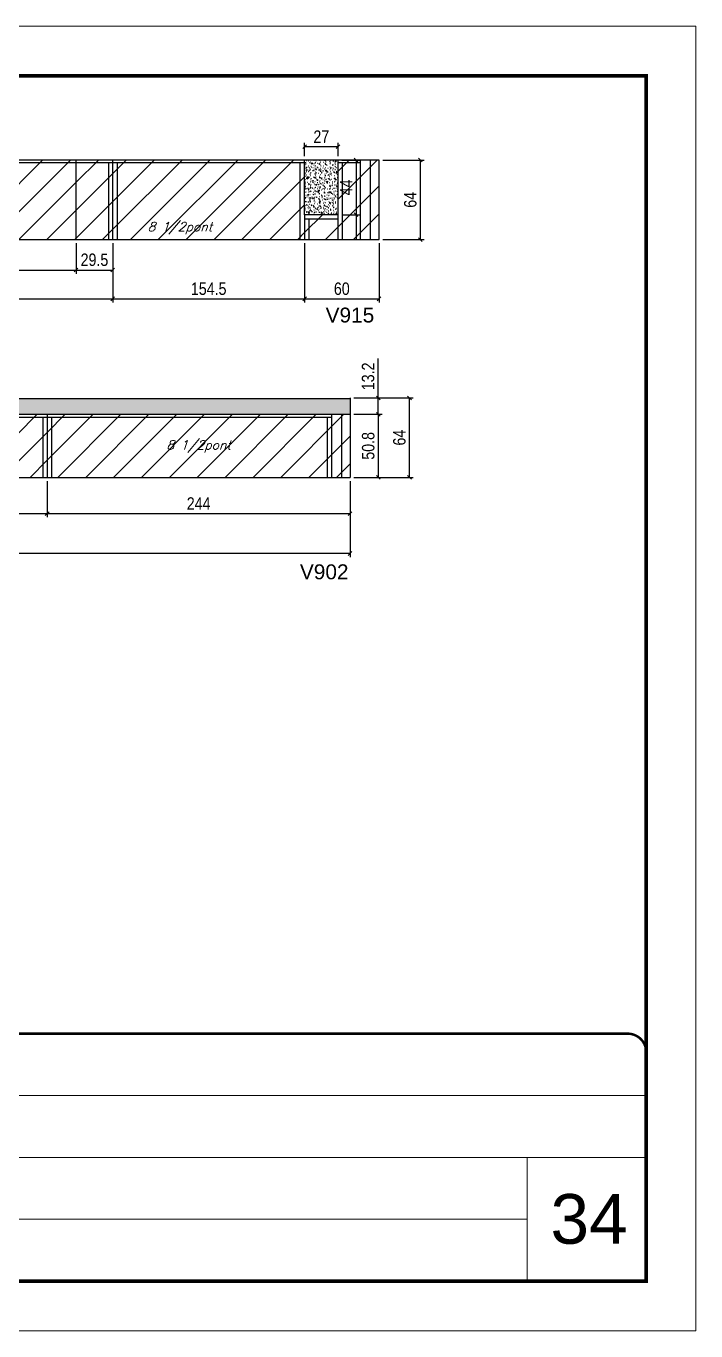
# Model space of a CAD drawing. Extents: x -20960 to -5926, y -2106 to 21915.
# Drawn here: x -9676 to -9137, y 11677 to 12727 of the extents above; entities that cross this region are included whole.
import ezdxf

# ---------------------------------------------------------------- set-up
doc = ezdxf.new("R2010")
doc.units = 0
doc.linetypes.add('CONTINUO', pattern=[0])
doc.linetypes.add('DASHED', pattern=[0.75, 0.5, -0.25])
for name, color, linetype in [('5', 5, 'Continuous'), ('COTA', 241, 'Continuous'), ('Painéis', 200, 'Continuous'), ('Reaproveitamento', 251, 'Continuous'), ('SARR_2.2x7', 40, 'Continuous'), ('SARR_3.5x7', 81, 'Continuous'), ('texto', 7, 'Continuous')]:
    doc.layers.add(name, color=color, linetype=linetype)
for name, color, linetype, lineweight in [('CARIMBO', 255, 'Continuous', 9), ('Folhas', 255, 'Continuous', 9), ('SARRAFO DE PRESSAO', 251, 'DASHED', 9)]:
    doc.layers.add(name, color=color, linetype=linetype, lineweight=lineweight)
doc.styles.add('ARIAL', font='arial.ttf')
doc.styles.add('COTA TECNICA', font='techl___.ttf', dxfattribs={"height": 10})
doc.styles.add('Romans', font='romans.shx')
doc.styles.get("Standard").update_dxf_attribs({"font": 'arial.ttf'})
doc.dimstyles.new('PAINEL', dxfattribs={"dimtxt": 10, "dimasz": 3, "dimexe": 3, "dimexo": 3, "dimgap": 3, "dimtad": 1, "dimdec": 1, "dimzin": 12, "dimdsep": 46, "dimtxsty": 'COTA TECNICA', "dimblk1": 'OBLIQUE', "dimblk2": 'OBLIQUE', "dimsah": 1, "dimcen": 0.9, "dimclrd": 4, "dimclre": 4, "dimclrt": 240, "dimadec": 1, "dimazin": 3, "dimtfac": 1, "dimtdec": 1, "dimtmove": 0, "dimatfit": 3, "dimfxl": 1, "dimtolj": 1, "dimtzin": 12, "dimarcsym": 0})
pattern_1 = [(45, (-149377.054, -10102.916), (-11.2253202, 11.2253202), [])]
pattern_2 = [(45, (-149354.583, -10171.927), (-11.2253202, 11.2253202), [])]

# ---------------------------------------------------------------- blocks, each defined once
blk = doc.blocks.new('9999999999')
at = {"color": 30, "linetype": 'CONTINUO'}
for p, q in [((98564.6, 34379.6), (99584, 34379.6)), ((98564.6, 34329.8), (99488, 34329.8)), ((99584, 34329.8), (99488, 34329.8)), ((99488, 34329.8), (99488, 34230.2)), ((98564.6, 34280), (99488, 34280))]:
    blk.add_line(p, q, dxfattribs=at)
at = {"color": 30, "linetype": 'CONTINUO', "const_width": 2}
blk.add_lwpolyline([(99584, 34230.2), (99584, 34414.4, 0.414214), (99569, 34429.4), (98229, 34429.4, 0.414214), (98214, 34414.4), (98214, 34245.2, 0.414214), (98229, 34230.2), (99584, 34230.2)], format="xyb", dxfattribs=at)
at = {"layer": 'Folhas'}
blk.add_lwpolyline([(98139, 34190.2), (99624, 34190.2), (99624, 35240.2), (98139, 35240.2)], close=True, dxfattribs=at)
at = {"layer": 'Folhas', "color": 30, "const_width": 3}
blk.add_lwpolyline([(98214, 34230.2), (99584, 34230.2), (99584, 35200.2), (98214, 35200.2)], close=True, dxfattribs=at)
blk = doc.blocks.new('_Oblique')
at = {"color": 0, "linetype": 'ByBlock', "lineweight": -2}
blk.add_line((-0.5, -0.5), (0.5, 0.5), dxfattribs=at)
blk = doc.blocks.new('*D1267')
at = {"layer": 'COTA', "color": 4, "linetype": 'ByBlock', "lineweight": -2, "transparency": 16777216}
for p, q in [((-9412.5, 12414.4), (-9389.8, 12414.4)), ((-9392.8, 12414.4), (-9392.8, 12363.6)), ((-9412.5, 12363.6), (-9389.8, 12363.6))]:
    blk.add_line(p, q, dxfattribs=at)
at = {"layer": 'Defpoints', "color": 0, "linetype": 'ByBlock', "transparency": 16777216}
for p in [(-9415.5, 12414.4), (-9415.5, 12363.6), (-9392.8, 12363.6)]:
    blk.add_point(p, dxfattribs=at)
at = {"layer": 'COTA', "color": 4, "linetype": 'ByBlock', "lineweight": -2, "transparency": 16777216, "xscale": 3, "yscale": 3, "zscale": 3}
for p, rotation in [((-9392.8, 12414.4), 90), ((-9392.8, 12363.6), 270)]:
    blk.add_blockref('_Oblique', p, dxfattribs=dict(at, rotation=rotation))
at = {"layer": 'COTA', "color": 240, "linetype": 'ByBlock', "transparency": 16777216, "insert": (-9400.9, 12389), "char_height": 10, "attachment_point": 5, "rotation": 90, "style": 'COTA TECNICA'}
blk.add_mtext('\\A1;50.8', dxfattribs=at)
blk = doc.blocks.new('*D1268')
at = {"layer": 'COTA', "color": 4, "linetype": 'ByBlock', "lineweight": -2, "transparency": 16777216}
for p, q in [((-9392.8, 12427.6), (-9392.8, 12459.3)), ((-9412.5, 12427.6), (-9389.8, 12427.6)), ((-9392.8, 12414.4), (-9392.8, 12427.6)), ((-9412.5, 12414.4), (-9389.8, 12414.4))]:
    blk.add_line(p, q, dxfattribs=at)
at = {"layer": 'Defpoints', "color": 0, "linetype": 'ByBlock', "transparency": 16777216}
for p in [(-9415.5, 12427.6), (-9415.5, 12414.4), (-9392.8, 12414.4)]:
    blk.add_point(p, dxfattribs=at)
at = {"layer": 'COTA', "color": 4, "linetype": 'ByBlock', "lineweight": -2, "transparency": 16777216, "xscale": 3, "yscale": 3, "zscale": 3}
for p, rotation in [((-9392.8, 12427.6), 90), ((-9392.8, 12414.4), 270)]:
    blk.add_blockref('_Oblique', p, dxfattribs=dict(at, rotation=rotation))
at = {"layer": 'COTA', "color": 240, "linetype": 'ByBlock', "transparency": 16777216, "insert": (-9401, 12444.9), "char_height": 10, "attachment_point": 5, "rotation": 90, "style": 'COTA TECNICA'}
blk.add_mtext('\\A1;13.2', dxfattribs=at)
blk = doc.blocks.new('*D1269')
at = {"layer": 'COTA', "color": 4, "linetype": 'ByBlock', "lineweight": -2, "transparency": 16777216}
for p, q in [((-9903.5, 12360.6), (-9903.5, 12331.5)), ((-9659.5, 12360.6), (-9659.5, 12331.5)), ((-9903.5, 12334.5), (-9659.5, 12334.5))]:
    blk.add_line(p, q, dxfattribs=at)
at = {"layer": 'Defpoints', "color": 0, "linetype": 'ByBlock', "transparency": 16777216}
for p in [(-9903.5, 12363.6), (-9659.5, 12363.6), (-9659.5, 12334.5)]:
    blk.add_point(p, dxfattribs=at)
at = {"layer": 'COTA', "color": 4, "linetype": 'ByBlock', "lineweight": -2, "transparency": 16777216, "xscale": 3, "yscale": 3, "zscale": 3, "rotation": 180}
blk.add_blockref('_Oblique', (-9903.5, 12334.5), dxfattribs=at)
at = {"layer": 'COTA', "color": 4, "linetype": 'ByBlock', "lineweight": -2, "transparency": 16777216, "xscale": 3, "yscale": 3, "zscale": 3}
blk.add_blockref('_Oblique', (-9659.5, 12334.5), dxfattribs=at)
at = {"layer": 'COTA', "color": 240, "linetype": 'ByBlock', "transparency": 16777216, "insert": (-9781.5, 12342.6), "char_height": 10, "attachment_point": 5, "style": 'COTA TECNICA'}
blk.add_mtext('\\A1;244', dxfattribs=at)
blk = doc.blocks.new('*D1270')
at = {"layer": 'COTA', "color": 4, "linetype": 'ByBlock', "lineweight": -2, "transparency": 16777216}
for p, q in [((-9659.5, 12360.6), (-9659.5, 12331.5)), ((-9415.5, 12360.6), (-9415.5, 12331.5)), ((-9659.5, 12334.5), (-9415.5, 12334.5))]:
    blk.add_line(p, q, dxfattribs=at)
at = {"layer": 'Defpoints', "color": 0, "linetype": 'ByBlock', "transparency": 16777216}
for p in [(-9659.5, 12363.6), (-9415.5, 12363.6), (-9415.5, 12334.5)]:
    blk.add_point(p, dxfattribs=at)
at = {"layer": 'COTA', "color": 4, "linetype": 'ByBlock', "lineweight": -2, "transparency": 16777216, "xscale": 3, "yscale": 3, "zscale": 3, "rotation": 180}
blk.add_blockref('_Oblique', (-9659.5, 12334.5), dxfattribs=at)
at = {"layer": 'COTA', "color": 4, "linetype": 'ByBlock', "lineweight": -2, "transparency": 16777216, "xscale": 3, "yscale": 3, "zscale": 3}
blk.add_blockref('_Oblique', (-9415.5, 12334.5), dxfattribs=at)
at = {"layer": 'COTA', "color": 240, "linetype": 'ByBlock', "transparency": 16777216, "insert": (-9537.5, 12342.6), "char_height": 10, "attachment_point": 5, "style": 'COTA TECNICA'}
blk.add_mtext('\\A1;244', dxfattribs=at)
blk = doc.blocks.new('*D1271')
at = {"layer": 'COTA', "color": 4, "linetype": 'ByBlock', "lineweight": -2, "transparency": 16777216}
for p, q in [((-9412.5, 12427.6), (-9364.7, 12427.6)), ((-9367.7, 12363.6), (-9367.7, 12427.6)), ((-9412.5, 12363.6), (-9364.7, 12363.6))]:
    blk.add_line(p, q, dxfattribs=at)
at = {"layer": 'Defpoints', "color": 0, "linetype": 'ByBlock', "transparency": 16777216}
for p in [(-9415.5, 12427.6), (-9367.7, 12427.6), (-9415.5, 12363.6)]:
    blk.add_point(p, dxfattribs=at)
at = {"layer": 'COTA', "color": 4, "linetype": 'ByBlock', "lineweight": -2, "transparency": 16777216, "xscale": 3, "yscale": 3, "zscale": 3}
for p, rotation in [((-9367.7, 12427.6), 90), ((-9367.7, 12363.6), 270)]:
    blk.add_blockref('_Oblique', p, dxfattribs=dict(at, rotation=rotation))
at = {"layer": 'COTA', "color": 240, "linetype": 'ByBlock', "transparency": 16777216, "insert": (-9375.8, 12395.6), "char_height": 10, "attachment_point": 5, "rotation": 90, "style": 'COTA TECNICA'}
blk.add_mtext('\\A1;64', dxfattribs=at)
blk = doc.blocks.new('*D1272')
at = {"layer": 'COTA', "color": 4, "linetype": 'ByBlock', "lineweight": -2, "transparency": 16777216}
for p, q in [((-9853.2, 12552), (-9853.2, 12527.5)), ((-9636.2, 12552), (-9636.2, 12527.5)), ((-9853.2, 12530.5), (-9636.2, 12530.5))]:
    blk.add_line(p, q, dxfattribs=at)
at = {"layer": 'Defpoints', "color": 0, "linetype": 'ByBlock', "transparency": 16777216}
for p in [(-9853.2, 12555), (-9636.2, 12555), (-9636.2, 12530.5)]:
    blk.add_point(p, dxfattribs=at)
at = {"layer": 'COTA', "color": 4, "linetype": 'ByBlock', "lineweight": -2, "transparency": 16777216, "xscale": 3, "yscale": 3, "zscale": 3, "rotation": 180}
blk.add_blockref('_Oblique', (-9853.2, 12530.5), dxfattribs=at)
at = {"layer": 'COTA', "color": 4, "linetype": 'ByBlock', "lineweight": -2, "transparency": 16777216, "xscale": 3, "yscale": 3, "zscale": 3}
blk.add_blockref('_Oblique', (-9636.2, 12530.5), dxfattribs=at)
at = {"layer": 'COTA', "color": 240, "linetype": 'ByBlock', "transparency": 16777216, "insert": (-9744.7, 12538.6), "char_height": 10, "attachment_point": 5, "style": 'COTA TECNICA'}
blk.add_mtext('\\A1;217', dxfattribs=at)
blk = doc.blocks.new('*D1273')
at = {"layer": 'COTA', "color": 4, "linetype": 'ByBlock', "lineweight": -2, "transparency": 16777216}
for p, q in [((-9636.2, 12552), (-9636.2, 12527.5)), ((-9606.7, 12552), (-9606.7, 12527.5)), ((-9636.2, 12530.5), (-9606.7, 12530.5))]:
    blk.add_line(p, q, dxfattribs=at)
at = {"layer": 'Defpoints', "color": 0, "linetype": 'ByBlock', "transparency": 16777216}
for p in [(-9636.2, 12555), (-9606.7, 12555), (-9606.7, 12530.5)]:
    blk.add_point(p, dxfattribs=at)
at = {"layer": 'COTA', "color": 4, "linetype": 'ByBlock', "lineweight": -2, "transparency": 16777216, "xscale": 3, "yscale": 3, "zscale": 3, "rotation": 180}
blk.add_blockref('_Oblique', (-9636.2, 12530.5), dxfattribs=at)
at = {"layer": 'COTA', "color": 4, "linetype": 'ByBlock', "lineweight": -2, "transparency": 16777216, "xscale": 3, "yscale": 3, "zscale": 3}
blk.add_blockref('_Oblique', (-9606.7, 12530.5), dxfattribs=at)
at = {"layer": 'COTA', "color": 240, "linetype": 'ByBlock', "transparency": 16777216, "insert": (-9621.4, 12538.7), "char_height": 10, "attachment_point": 5, "style": 'COTA TECNICA'}
blk.add_mtext('\\A1;29.5', dxfattribs=at)
blk = doc.blocks.new('*D1274')
at = {"layer": 'COTA', "color": 4, "linetype": 'ByBlock', "lineweight": -2, "transparency": 16777216}
for p, q in [((-9606.7, 12552), (-9606.7, 12504.3)), ((-9452.2, 12552), (-9452.2, 12504.3)), ((-9606.7, 12507.3), (-9452.2, 12507.3))]:
    blk.add_line(p, q, dxfattribs=at)
at = {"layer": 'Defpoints', "color": 0, "linetype": 'ByBlock', "transparency": 16777216}
for p in [(-9606.7, 12555), (-9452.2, 12555), (-9452.2, 12507.3)]:
    blk.add_point(p, dxfattribs=at)
at = {"layer": 'COTA', "color": 4, "linetype": 'ByBlock', "lineweight": -2, "transparency": 16777216, "xscale": 3, "yscale": 3, "zscale": 3, "rotation": 180}
blk.add_blockref('_Oblique', (-9606.7, 12507.3), dxfattribs=at)
at = {"layer": 'COTA', "color": 4, "linetype": 'ByBlock', "lineweight": -2, "transparency": 16777216, "xscale": 3, "yscale": 3, "zscale": 3}
blk.add_blockref('_Oblique', (-9452.2, 12507.3), dxfattribs=at)
at = {"layer": 'COTA', "color": 240, "linetype": 'ByBlock', "transparency": 16777216, "insert": (-9529.4, 12515.4), "char_height": 10, "attachment_point": 5, "style": 'COTA TECNICA'}
blk.add_mtext('\\A1;154.5', dxfattribs=at)
blk = doc.blocks.new('*D1275')
at = {"layer": 'COTA', "color": 4, "linetype": 'ByBlock', "lineweight": -2, "transparency": 16777216}
for p, q in [((-9853.2, 12552), (-9853.2, 12504.3)), ((-9606.7, 12552), (-9606.7, 12504.3)), ((-9853.2, 12507.3), (-9606.7, 12507.3))]:
    blk.add_line(p, q, dxfattribs=at)
at = {"layer": 'Defpoints', "color": 0, "linetype": 'ByBlock', "transparency": 16777216}
for p in [(-9853.2, 12555), (-9606.7, 12555), (-9606.7, 12507.3)]:
    blk.add_point(p, dxfattribs=at)
at = {"layer": 'COTA', "color": 4, "linetype": 'ByBlock', "lineweight": -2, "transparency": 16777216, "xscale": 3, "yscale": 3, "zscale": 3, "rotation": 180}
blk.add_blockref('_Oblique', (-9853.2, 12507.3), dxfattribs=at)
at = {"layer": 'COTA', "color": 4, "linetype": 'ByBlock', "lineweight": -2, "transparency": 16777216, "xscale": 3, "yscale": 3, "zscale": 3}
blk.add_blockref('_Oblique', (-9606.7, 12507.3), dxfattribs=at)
at = {"layer": 'COTA', "color": 240, "linetype": 'ByBlock', "transparency": 16777216, "insert": (-9729.9, 12515.4), "char_height": 10, "attachment_point": 5, "style": 'COTA TECNICA'}
blk.add_mtext('\\A1;246.5', dxfattribs=at)
blk = doc.blocks.new('*D1528')
at = {"layer": 'COTA', "color": 4, "lineweight": -2, "transparency": 16777216}
for p, q in [((-9389.2, 12619), (-9355.9, 12619)), ((-9358.9, 12555), (-9358.9, 12619)), ((-9389.2, 12555), (-9355.9, 12555))]:
    blk.add_line(p, q, dxfattribs=at)
at = {"layer": 'Defpoints', "color": 0, "transparency": 16777216}
for p in [(-9392.2, 12619), (-9358.9, 12619), (-9392.2, 12555)]:
    blk.add_point(p, dxfattribs=at)
at = {"layer": 'COTA', "color": 4, "lineweight": -2, "transparency": 16777216, "xscale": 3, "yscale": 3, "zscale": 3}
for p, rotation in [((-9358.9, 12619), 90), ((-9358.9, 12555), 270)]:
    blk.add_blockref('_Oblique', p, dxfattribs=dict(at, rotation=rotation))
at = {"layer": 'COTA', "color": 240, "transparency": 16777216, "insert": (-9367, 12587), "char_height": 10, "attachment_point": 5, "rotation": 90, "style": 'COTA TECNICA'}
blk.add_mtext('\\A1;64', dxfattribs=at)
blk = doc.blocks.new('*D1529')
at = {"layer": 'COTA', "color": 4, "lineweight": -2, "ltscale": 25, "transparency": 16777216}
for p, q in [((-10149.5, 12360.6), (-10149.5, 12299.4)), ((-9415.5, 12360.6), (-9415.5, 12299.4)), ((-9415.5, 12302.4), (-10149.5, 12302.4))]:
    blk.add_line(p, q, dxfattribs=at)
at = {"layer": 'Defpoints', "color": 0, "ltscale": 25, "transparency": 16777216}
for p in [(-10149.5, 12363.6), (-9415.5, 12363.6), (-10149.5, 12302.4)]:
    blk.add_point(p, dxfattribs=at)
at = {"layer": 'COTA', "color": 4, "lineweight": -2, "ltscale": 25, "transparency": 16777216, "xscale": 3, "yscale": 3, "zscale": 3, "rotation": 180}
blk.add_blockref('_Oblique', (-10149.5, 12302.4), dxfattribs=at)
at = {"layer": 'COTA', "color": 4, "lineweight": -2, "ltscale": 25, "transparency": 16777216, "xscale": 3, "yscale": 3, "zscale": 3}
blk.add_blockref('_Oblique', (-9415.5, 12302.4), dxfattribs=at)
at = {"layer": 'COTA', "color": 240, "ltscale": 25, "transparency": 16777216, "insert": (-9782.5, 12310.6), "char_height": 10, "attachment_point": 5, "style": 'COTA TECNICA'}
blk.add_mtext('\\A1;734', dxfattribs=at)
blk = doc.blocks.new('*D1532')
at = {"layer": 'COTA', "color": 4, "lineweight": -2, "ltscale": 25, "transparency": 16777216}
for p, q in [((-9452.2, 12552), (-9452.2, 12504.3)), ((-9392.2, 12552), (-9392.2, 12504.3)), ((-9452.2, 12507.3), (-9392.2, 12507.3))]:
    blk.add_line(p, q, dxfattribs=at)
at = {"layer": 'Defpoints', "color": 0, "ltscale": 25, "transparency": 16777216}
for p in [(-9452.2, 12555), (-9392.2, 12555), (-9392.2, 12507.3)]:
    blk.add_point(p, dxfattribs=at)
at = {"layer": 'COTA', "color": 4, "lineweight": -2, "ltscale": 25, "transparency": 16777216, "xscale": 3, "yscale": 3, "zscale": 3, "rotation": 180}
blk.add_blockref('_Oblique', (-9452.2, 12507.3), dxfattribs=at)
at = {"layer": 'COTA', "color": 4, "lineweight": -2, "ltscale": 25, "transparency": 16777216, "xscale": 3, "yscale": 3, "zscale": 3}
blk.add_blockref('_Oblique', (-9392.2, 12507.3), dxfattribs=at)
at = {"layer": 'COTA', "color": 240, "ltscale": 25, "transparency": 16777216, "insert": (-9422.2, 12515.4), "char_height": 10, "attachment_point": 5, "style": 'COTA TECNICA'}
blk.add_mtext('\\A1;60', dxfattribs=at)
blk = doc.blocks.new('*D1533')
at = {"layer": 'COTA', "color": 4, "lineweight": -2, "ltscale": 25, "transparency": 16777216}
for p, q in [((-9422.2, 12619), (-9407.7, 12619)), ((-9410.7, 12619), (-9410.7, 12575)), ((-9422.2, 12575), (-9407.7, 12575))]:
    blk.add_line(p, q, dxfattribs=at)
at = {"layer": 'Defpoints', "color": 0, "ltscale": 25, "transparency": 16777216}
for p in [(-9425.2, 12619), (-9425.2, 12575), (-9410.7, 12575)]:
    blk.add_point(p, dxfattribs=at)
at = {"layer": 'COTA', "color": 4, "lineweight": -2, "ltscale": 25, "transparency": 16777216, "xscale": 3, "yscale": 3, "zscale": 3}
for p, rotation in [((-9410.7, 12619), 90), ((-9410.7, 12575), 270)]:
    blk.add_blockref('_Oblique', p, dxfattribs=dict(at, rotation=rotation))
at = {"layer": 'COTA', "color": 240, "ltscale": 25, "transparency": 16777216, "insert": (-9418.7, 12597), "char_height": 10, "attachment_point": 5, "rotation": 90, "style": 'COTA TECNICA'}
blk.add_mtext('\\A1;44', dxfattribs=at)
blk = doc.blocks.new('*D1534')
at = {"layer": 'COTA', "color": 4, "lineweight": -2, "ltscale": 25, "transparency": 16777216}
for p, q in [((-9452.2, 12622), (-9452.2, 12632.8)), ((-9425.2, 12622), (-9425.2, 12632.8)), ((-9452.2, 12629.8), (-9425.2, 12629.8))]:
    blk.add_line(p, q, dxfattribs=at)
at = {"layer": 'Defpoints', "color": 0, "ltscale": 25, "transparency": 16777216}
for p in [(-9425.2, 12629.8), (-9452.2, 12619), (-9425.2, 12619)]:
    blk.add_point(p, dxfattribs=at)
at = {"layer": 'COTA', "color": 4, "lineweight": -2, "ltscale": 25, "transparency": 16777216, "xscale": 3, "yscale": 3, "zscale": 3, "rotation": 180}
blk.add_blockref('_Oblique', (-9452.2, 12629.8), dxfattribs=at)
at = {"layer": 'COTA', "color": 4, "lineweight": -2, "ltscale": 25, "transparency": 16777216, "xscale": 3, "yscale": 3, "zscale": 3}
blk.add_blockref('_Oblique', (-9425.2, 12629.8), dxfattribs=at)
at = {"layer": 'COTA', "color": 240, "ltscale": 25, "transparency": 16777216, "insert": (-9438.7, 12637.8), "char_height": 10, "attachment_point": 5, "style": 'COTA TECNICA'}
blk.add_mtext('\\A1;27', dxfattribs=at)

msp = doc.modelspace()

# ---------------------------------------------------------------- hatches: boundary and pattern name
at = {"layer": 'COTA', "ltscale": 25}
h = msp.add_hatch(dxfattribs=at)
h.set_pattern_fill('AR-CONC', color=256, scale=0.03)
h.set_pattern_definition([(50, (-150989.5833, -10171.927), (5.46554007, -0.47817257), [0.5715, -6.2865]), (355, (-150989.583, -10171.927), (-1.05730264, 5.73170536), [0.4572, -5.02921753]), (100.4514447, (-150989.128, -10171.967), (4.40823741, 5.25353256), [0.48570026, -5.34270734]), (46.1842, (-150989.583, -10170.403), (8.13237123, -1.26126984), [0.85725, -9.42975]), (96.6355576, (-150988.9056, -10170.508), (7.122124, 7.42278374), [0.7285507, -8.01406824]), (351.184151, (-150989.583, -10170.403), (7.122124, 7.42278374), [0.685799, -7.54379196]), (21, (-150988.8213, -10170.784), (4.54843174, -3.06795595), [0.5715, -6.2865]), (326, (-150988.821, -10170.784), (1.85406085, 5.52563898), [0.4572, -5.0292]), (71.451445, (-150988.442, -10171.0396), (6.40249258, 2.45768307), [0.48570026, -5.34269813]), (37.5, (-150989.5833, -10171.927), (0.092658098, 2.536651166), [0, -4.96824, 0, -5.1054, 0, -5.04825]), (7.5, (-150989.5833, -10171.927), (2.004589875, 3.005417245), [0, -2.91084, 0, -4.85394, 0, -1.92405]), (327.5, (-150991.2825, -10171.927), (4.067717855, -0.17186232), [0, -1.905, 0, -5.9436, 0, -7.8867]), (317.5, (-150992.0445, -10171.927), (4.44387544, 0.76279473), [0, -2.4765, 0, -3.94716, 0, -5.6007])])
h.paths.add_polyline_path([(-9425.17, 12619.03), (-9452.17, 12619.03), (-9452.17, 12575.03), (-9425.17, 12575.03)])
at = {"layer": 'COTA', "linetype": 'ByBlock'}
h = msp.add_hatch(dxfattribs=at)
h.set_pattern_fill('AR-CONC', color=256, scale=0.03)
h.set_pattern_definition([(50, (-150973.2686, -17161.2784), (5.46554007, -0.47817257), [0.5715, -6.2865]), (355, (-150973.2686, -17161.2784), (-1.05730264, 5.73170536), [0.4572, -5.02921753]), (100.4514447, (-150972.813, -17161.318), (4.40823741, 5.25353256), [0.48570026, -5.34270734]), (46.1842, (-150973.2686, -17159.7544), (8.13237123, -1.26126984), [0.85725, -9.42975]), (96.6355576, (-150972.591, -17159.8595), (7.122124, 7.42278374), [0.7285507, -8.01406824]), (351.184151, (-150973.2686, -17159.754), (7.122124, 7.42278374), [0.685799, -7.54379196]), (21, (-150972.5066, -17160.1354), (4.54843174, -3.06795595), [0.5715, -6.2865]), (326, (-150972.5066, -17160.1354), (1.85406085, 5.52563898), [0.4572, -5.0292]), (71.451445, (-150972.1275, -17160.391), (6.40249258, 2.45768307), [0.48570026, -5.34269813]), (37.5, (-150973.2686, -17161.2784), (0.092658098, 2.536651166), [0, -4.96824, 0, -5.1054, 0, -5.04825]), (7.5, (-150973.2686, -17161.2784), (2.004589875, 3.005417245), [0, -2.91084, 0, -4.85394, 0, -1.92405]), (327.5, (-150974.9678, -17161.2784), (4.067717855, -0.17186232), [0, -1.905, 0, -5.9436, 0, -7.8867]), (317.5, (-150975.73, -17161.2784), (4.44387544, 0.76279473), [0, -2.4765, 0, -3.94716, 0, -5.6007])])
h.paths.add_polyline_path([(-9415.47, 12414.38), (-9415.47, 12427.06), (-10149.47, 12427.06), (-10149.47, 12414.38)])
at = {"layer": 'Reaproveitamento', "ltscale": 25}
h = msp.add_hatch(dxfattribs=at)
h.set_pattern_fill('ANSI31', color=256, scale=5)
h.set_pattern_definition(pattern_2)
h.paths.add_polyline_path([(-9636.17, 12555.03), (-9636.17, 12619.03), (-9853.17, 12619.03), (-9853.17, 12555.03)])
h.paths.add_polyline_path([(-9784.71, 12556.91), (-9723.23, 12556.91), (-9718.23, 12571.43), (-9779.71, 12571.43)], flags=24)
h = msp.add_hatch(dxfattribs=at)
h.set_pattern_fill('ANSI31', color=256, scale=5)
h.set_pattern_definition(pattern_2)
h.paths.add_polyline_path([(-9606.67, 12619.03), (-9636.17, 12619.03), (-9636.17, 12555.03), (-9606.67, 12555.03)])
h = msp.add_hatch(dxfattribs=at)
h.set_pattern_fill('ANSI31', color=256, scale=5)
h.set_pattern_definition(pattern_2)
h.paths.add_polyline_path([(-9452.17, 12555.03), (-9452.17, 12575.03), (-9452.17, 12619.03), (-9606.67, 12619.03), (-9606.67, 12555.03)])
h = msp.add_hatch(dxfattribs=at)
h.set_pattern_fill('ANSI31', color=256, scale=5)
h.set_pattern_definition(pattern_2)
h.paths.add_polyline_path([(-9392.17, 12555.03), (-9392.17, 12619.03), (-9425.17, 12619.03), (-9425.17, 12575.03), (-9452.17, 12575.03), (-9452.17, 12555.03)])
h = msp.add_hatch(dxfattribs=at)
h.set_pattern_fill('ANSI31', color=256, scale=5)
h.set_pattern_definition(pattern_1)
h.paths.add_polyline_path([(-9903.47, 12414.38), (-9903.47, 12363.58), (-9659.47, 12363.58), (-9659.47, 12414.38)])
h.paths.add_polyline_path([(-9813.5, 12381.32), (-9752.02, 12381.32), (-9747.02, 12395.84), (-9808.5, 12395.84)], flags=24)
h = msp.add_hatch(dxfattribs=at)
h.set_pattern_fill('ANSI31', color=256, scale=5)
h.set_pattern_definition(pattern_1)
h.paths.add_polyline_path([(-9659.47, 12414.38), (-9659.47, 12363.58), (-9415.47, 12363.58), (-9415.47, 12414.38)])
h.paths.add_polyline_path([(-9570.61, 12381.32), (-9509.13, 12381.32), (-9504.13, 12395.84), (-9565.61, 12395.84)], flags=24)

# ---------------------------------------------------------------- linework, layer by layer
at = {"layer": 'COTA', "ltscale": 25}
msp.add_line((-9425.17, 12619.03), (-9452.17, 12619.03), dxfattribs=at)
at = {"layer": 'COTA', "linetype": 'ByBlock'}
for p, q in [((-10149.47, 12427.06), (-9415.47, 12427.06)), ((-9415.47, 12427.58), (-9415.47, 12414.38))]:
    msp.add_line(p, q, dxfattribs=at)
at = {"layer": 'Painéis', "linetype": 'ByBlock'}
for p, q in [((-9452.17, 12619.03), (-9853.17, 12619.03)), ((-9636.17, 12555.03), (-9636.17, 12619.03)), ((-9606.67, 12555.03), (-9606.67, 12619.03)), ((-9452.17, 12575.03), (-9452.17, 12619.03)), ((-9425.17, 12575.03), (-9425.17, 12619.03)), ((-9392.17, 12619.03), (-9425.17, 12619.03)), ((-9392.17, 12555.03), (-9392.17, 12619.03)), ((-9392.17, 12602.83), (-9392.17, 12602.83)), ((-9425.17, 12575.03), (-9452.17, 12575.03)), ((-9853.17, 12555.03), (-9392.17, 12555.03)), ((-10149.47, 12414.38), (-9415.47, 12414.38)), ((-9659.47, 12414.38), (-9659.47, 12363.58)), ((-9415.47, 12414.38), (-9415.47, 12363.58)), ((-10149.47, 12363.58), (-9415.47, 12363.58))]:
    msp.add_line(p, q, dxfattribs=at)
at = {"layer": 'Painéis', "ltscale": 25}
msp.add_line((-9452.17, 12575.03), (-9452.17, 12555.03), dxfattribs=at)
at = {"layer": 'SARR_2.2x7', "linetype": 'Continuous'}
for p, q in [((-9452.17, 12616.83), (-9838.17, 12616.83)), ((-9407.17, 12616.83), (-9425.17, 12616.83)), ((-9399.17, 12555.03), (-9399.17, 12619.03)), ((-9425.17, 12571.53), (-9452.17, 12571.53)), ((-10134.47, 12412.18), (-9430.47, 12412.18)), ((-9422.47, 12414.38), (-9422.47, 12363.58))]:
    msp.add_line(p, q, dxfattribs=at)
at = {"layer": 'SARR_3.5x7'}
for p, q in [((-9610.17, 12616.83), (-9610.17, 12555.03)), ((-9603.17, 12616.83), (-9603.17, 12555.03)), ((-9455.67, 12555.03), (-9455.67, 12616.83)), ((-9425.17, 12555.03), (-9425.17, 12616.83)), ((-9421.67, 12555.03), (-9421.67, 12616.83)), ((-9410.67, 12616.83), (-9410.67, 12555.03)), ((-9407.17, 12555.03), (-9407.17, 12619.03)), ((-9448.67, 12571.53), (-9448.67, 12555.03)), ((-9662.97, 12412.18), (-9662.97, 12363.58)), ((-9655.97, 12412.18), (-9655.97, 12363.58)), ((-9433.97, 12412.18), (-9433.97, 12363.58)), ((-9430.47, 12414.38), (-9430.47, 12363.58))]:
    msp.add_line(p, q, dxfattribs=at)

# ---------------------------------------------------------------- block references
at = {"layer": 'SARRAFO DE PRESSAO', "color": 6, "linetype": 'ByBlock'}
msp.add_blockref('9999999999', (-108760.98, -22513.42), dxfattribs=at)

# ---------------------------------------------------------------- texts
at = {"layer": '5', "linetype": 'Continuous'}
for s, p in [('V915', (-9435.22, 12488.26)), ('V902', (-9455.94, 12281.64))]:
    msp.add_text(s, height=12, rotation=359.99996, dxfattribs=at).set_placement(p)
at = {"layer": 'CARIMBO', "style": 'ARIAL'}
msp.add_text('34', height=40, dxfattribs=at).set_placement((-9254.14, 11746.93))
at = {"layer": 'texto', "color": 2, "char_height": 7.2737, "attachment_point": 5, "style": 'Romans'}
for insert in [(-9552.66, 12564.17), (-9537.54, 12388.58)]:
    msp.add_mtext('{\\Q19;\\C256;8 1/2pont}', dxfattribs=dict(at, insert=insert))

# ---------------------------------------------------------------- dimensions: what is measured, and where the dimension line sits
at = {"layer": 'COTA', "ltscale": 25}
for base, p1, p2, picture, middle in [((-9425.17, 12629.75), (-9452.17, 12619.03), (-9425.17, 12619.03), '*D1534', (-9438.67, 12637.83)), ((-9392.17, 12507.25), (-9452.17, 12555.03), (-9392.17, 12555.03), '*D1532', (-9422.17, 12515.35)), ((-10149.47, 12302.37), (-9415.47, 12363.58), (-10149.47, 12363.58), '*D1529', (-9782.47, 12310.58))]:
    dim = msp.add_linear_dim(base=base, p1=p1, p2=p2, dimstyle='PAINEL', dxfattribs=at)
    dim.commit()
    dim.dimension.update_dxf_attribs({"geometry": picture, "text_midpoint": middle})
dim = msp.add_linear_dim(base=(-9410.67, 12575.03), p1=(-9425.17, 12619.03), p2=(-9425.17, 12575.03), angle=90, dimstyle='PAINEL', dxfattribs=at)
dim.commit()
dim.dimension.update_dxf_attribs({"geometry": '*D1533', "text_midpoint": (-9418.75, 12597.03)})
at = {"layer": 'COTA'}
dim = msp.add_linear_dim(base=(-9358.91, 12619.03), p1=(-9392.17, 12555.03), p2=(-9392.17, 12619.03), angle=90, dimstyle='PAINEL', dxfattribs=at)
dim.commit()
dim.dimension.update_dxf_attribs({"geometry": '*D1528', "text_midpoint": (-9367.01, 12587.03)})
at = {"layer": 'COTA', "linetype": 'ByBlock'}
for base, p2, picture, middle in [((-9636.17, 12530.53), (-9636.17, 12555.03), '*D1272', (-9744.67, 12538.6)), ((-9606.67, 12507.25), (-9606.67, 12555.03), '*D1275', (-9729.92, 12515.36))]:
    dim = msp.add_linear_dim(base=base, p1=(-9853.17, 12555.03), p2=p2, dimstyle='PAINEL', dxfattribs=at)
    dim.commit()
    dim.dimension.update_dxf_attribs({"geometry": picture, "text_midpoint": middle})
dim = msp.add_linear_dim(base=(-9606.67, 12530.53), p1=(-9636.17, 12555.03), p2=(-9606.67, 12555.03), dimstyle='PAINEL', override={"dimtmove": 1}, dxfattribs=at)
dim.commit()
dim.dimension.update_dxf_attribs({"geometry": '*D1273', "text_midpoint": (-9621.42, 12530.53), "dimtype": 160})
for base, p1, p2, picture, middle in [((-9452.17, 12507.25), (-9606.67, 12555.03), (-9452.17, 12555.03), '*D1274', (-9529.42, 12515.36)), ((-9659.47, 12334.53), (-9903.47, 12363.58), (-9659.47, 12363.58), '*D1269', (-9781.47, 12342.6)), ((-9415.47, 12334.53), (-9659.47, 12363.58), (-9415.47, 12363.58), '*D1270', (-9537.47, 12342.6))]:
    dim = msp.add_linear_dim(base=base, p1=p1, p2=p2, dimstyle='PAINEL', override={"dimtmove": 1}, dxfattribs=at)
    dim.commit()
    dim.dimension.update_dxf_attribs({"geometry": picture, "text_midpoint": middle})
for base, p1, p2, picture, middle in [((-9392.78, 12414.38), (-9415.47, 12427.58), (-9415.47, 12414.38), '*D1268', (-9392.78, 12444.95)), ((-9392.78, 12363.58), (-9415.47, 12414.38), (-9415.47, 12363.58), '*D1267', (-9392.78, 12388.98))]:
    dim = msp.add_linear_dim(base=base, p1=p1, p2=p2, angle=90, dimstyle='PAINEL', dxfattribs=at)
    dim.commit()
    dim.dimension.update_dxf_attribs({"geometry": picture, "text_midpoint": middle, "dimtype": 160})
dim = msp.add_linear_dim(base=(-9367.74, 12427.58), p1=(-9415.47, 12363.58), p2=(-9415.47, 12427.58), angle=90, dimstyle='PAINEL', dxfattribs=at)
dim.commit()
dim.dimension.update_dxf_attribs({"geometry": '*D1271', "text_midpoint": (-9375.85, 12395.58)})

doc.saveas('drawing.dxf')
